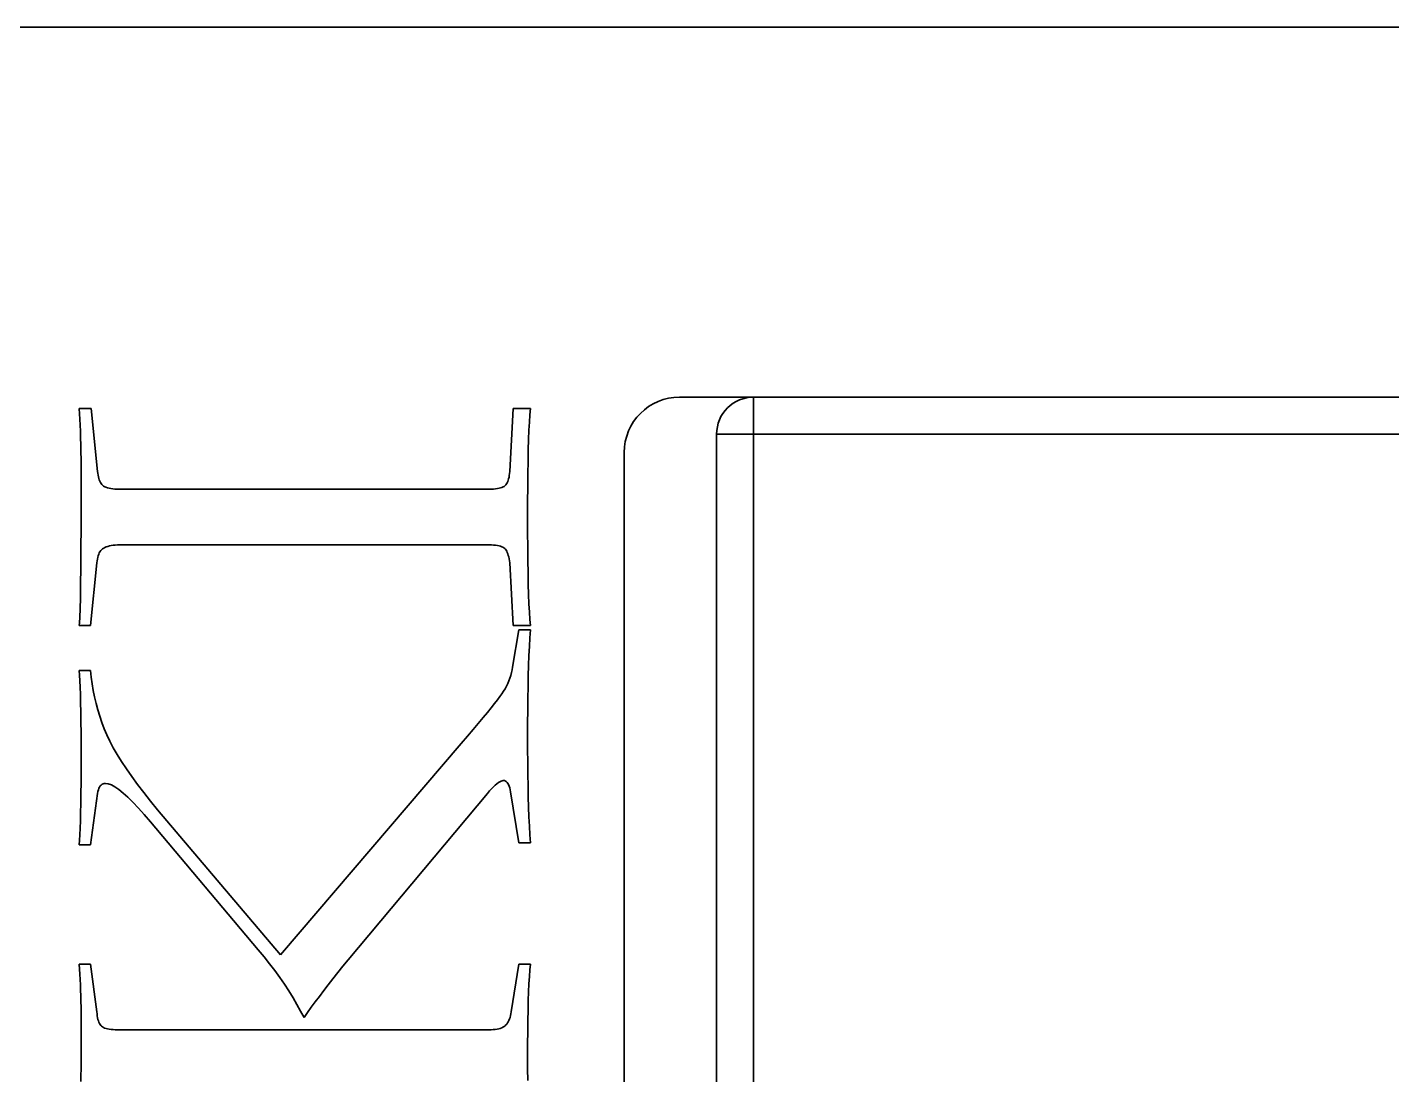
# Model space of a CAD drawing. Header units: millimetres. Extents: x -70 to 70, y -99 to 99.
# Drawn here: x -35.71 to -28.33, y -16.5 to -10.83 of the extents above; entities that cross this region are included whole.
import ezdxf

# ---------------------------------------------------------------- set-up
doc = ezdxf.new("R2010")
doc.units = ezdxf.units.MM
doc.layers.add('粗实线层', color=7, linetype='Continuous', lineweight=35)

msp = doc.modelspace()

# ---------------------------------------------------------------- linework, layer by layer
at = {"layer": '粗实线层', "color": 7, "lineweight": 35, "ltscale": 0.3575}
for p, q in [((-7.479, -10.8322), (-38.479, -10.8322)), ((-15.979, -12.8322), (-32.179, -12.8322)), ((-31.7791, -12.8322), (-31.7791, -13.0322)), ((-35.4265, -12.8941), (-35.3608, -12.8941)), ((-35.4243, -12.9221), (-35.4265, -12.8941)), ((-35.3608, -12.8941), (-35.3261, -13.234)), ((-33.0979, -13.234), (-33.0786, -12.8941)), ((-33.0786, -12.8941), (-32.9859, -12.8941)), ((-32.9859, -12.8941), (-32.9888, -12.9278)), ((-35.4223, -12.9519), (-35.4243, -12.9221)), ((-35.4206, -12.9836), (-35.4223, -12.9519)), ((-35.4191, -13.0171), (-35.4206, -12.9836)), ((-32.9914, -12.967), (-32.9937, -13.0118)), ((-32.9888, -12.9278), (-32.9914, -12.967)), ((-35.4178, -13.0525), (-35.4191, -13.0171)), ((-35.4167, -13.0897), (-35.4178, -13.0525)), ((-32.9937, -13.0118), (-32.9958, -13.0622)), ((-31.979, -13.0322), (-31.979, -27.6322)), ((-31.979, -13.0322), (-31.7791, -13.0322)), ((-31.7791, -13.0322), (-31.7791, -27.6322)), ((-16.179, -13.0322), (-31.7791, -13.0322)), ((-35.4159, -13.1288), (-35.4167, -13.0897)), ((-35.4153, -13.1697), (-35.4159, -13.1288)), ((-32.9975, -13.1181), (-32.9988, -13.1796)), ((-32.9958, -13.0622), (-32.9975, -13.1181)), ((-35.415, -13.2125), (-35.4153, -13.1697)), ((-32.9988, -13.1796), (-32.9999, -13.2466)), ((-32.479, -13.1322), (-32.479, -27.5322)), ((-35.4149, -13.2571), (-35.415, -13.2125)), ((-35.415, -13.4036), (-35.4149, -13.2571)), ((-35.3261, -13.234), (-35.3251, -13.2444)), ((-35.3251, -13.2444), (-35.3238, -13.2543)), ((-35.3238, -13.2543), (-35.322, -13.2635)), ((-35.322, -13.2635), (-35.3199, -13.272)), ((-35.3199, -13.272), (-35.3174, -13.2798)), ((-33.1061, -13.2822), (-33.1037, -13.2741)), ((-33.1037, -13.2741), (-33.1017, -13.2652)), ((-33.1017, -13.2652), (-33.1001, -13.2556)), ((-33.1001, -13.2556), (-33.0988, -13.2452)), ((-33.0988, -13.2452), (-33.0979, -13.234)), ((-32.9999, -13.2466), (-33.0007, -13.3192)), ((-35.3174, -13.2798), (-35.3145, -13.287)), ((-35.3145, -13.287), (-35.3112, -13.2936)), ((-35.3112, -13.2936), (-35.3075, -13.2995)), ((-35.3075, -13.2995), (-35.3035, -13.3047)), ((-35.3035, -13.3047), (-35.299, -13.3093)), ((-35.299, -13.3093), (-35.2939, -13.3133)), ((-35.2939, -13.3133), (-35.2879, -13.3169)), ((-35.2879, -13.3169), (-35.281, -13.3201)), ((-35.281, -13.3201), (-35.2731, -13.3229)), ((-35.2731, -13.3229), (-35.2643, -13.3252)), ((-35.2643, -13.3252), (-35.2545, -13.3271)), ((-35.2545, -13.3271), (-35.2439, -13.3286)), ((-35.2439, -13.3286), (-35.2323, -13.3297)), ((-35.2323, -13.3297), (-35.2198, -13.3303)), ((-35.2198, -13.3303), (-35.2064, -13.3305)), ((-35.2064, -13.3305), (-33.2098, -13.3305)), ((-33.2098, -13.3305), (-33.1972, -13.3303)), ((-33.1972, -13.3303), (-33.1854, -13.3297)), ((-33.1854, -13.3297), (-33.1745, -13.3288)), ((-33.1745, -13.3288), (-33.1644, -13.3274)), ((-33.1644, -13.3274), (-33.1553, -13.3257)), ((-33.1553, -13.3257), (-33.1471, -13.3235)), ((-33.1471, -13.3235), (-33.1397, -13.3211)), ((-33.1397, -13.3211), (-33.1332, -13.3181)), ((-33.1332, -13.3181), (-33.1277, -13.3149)), ((-33.1277, -13.3149), (-33.123, -13.3112)), ((-33.123, -13.3112), (-33.1189, -13.307)), ((-33.1189, -13.307), (-33.1152, -13.3019)), ((-33.1152, -13.3019), (-33.1118, -13.2961)), ((-33.1118, -13.2961), (-33.1088, -13.2896)), ((-33.1088, -13.2896), (-33.1061, -13.2822)), ((-33.0007, -13.3192), (-33.0012, -13.3974)), ((-35.4153, -13.5355), (-35.415, -13.4036)), ((-33.0012, -13.3974), (-33.0013, -13.4811)), ((-33.0013, -13.4811), (-33.0012, -13.5648)), ((-35.4159, -13.6529), (-35.4153, -13.5355)), ((-33.0012, -13.5648), (-33.0007, -13.643)), ((-35.2867, -13.6453), (-35.2932, -13.6489)), ((-35.2794, -13.6421), (-35.2867, -13.6453)), ((-35.2712, -13.6394), (-35.2794, -13.6421)), ((-35.2624, -13.637), (-35.2712, -13.6394)), ((-35.2527, -13.6351), (-35.2624, -13.637)), ((-35.2423, -13.6336), (-35.2527, -13.6351)), ((-35.2311, -13.6326), (-35.2423, -13.6336)), ((-35.2191, -13.6319), (-35.2311, -13.6326)), ((-35.2064, -13.6317), (-35.2191, -13.6319)), ((-33.2098, -13.6317), (-35.2064, -13.6317)), ((-33.1972, -13.6319), (-33.2098, -13.6317)), ((-33.1854, -13.6325), (-33.1972, -13.6319)), ((-33.1746, -13.6335), (-33.1854, -13.6325)), ((-33.1647, -13.6348), (-33.1746, -13.6335)), ((-33.1558, -13.6366), (-33.1647, -13.6348)), ((-33.1478, -13.6387), (-33.1558, -13.6366)), ((-33.1407, -13.6412), (-33.1478, -13.6387)), ((-33.1345, -13.6441), (-33.1407, -13.6412)), ((-33.1292, -13.6474), (-33.1345, -13.6441)), ((-33.1249, -13.651), (-33.1292, -13.6474)), ((-33.0007, -13.643), (-32.9999, -13.7156)), ((-35.4167, -13.7558), (-35.4159, -13.6529)), ((-35.3289, -13.7178), (-35.3299, -13.7283)), ((-35.3275, -13.708), (-35.3289, -13.7178)), ((-35.3255, -13.6988), (-35.3275, -13.708)), ((-35.3231, -13.6903), (-35.3255, -13.6988)), ((-35.3203, -13.6824), (-35.3231, -13.6903)), ((-35.317, -13.6752), (-35.3203, -13.6824)), ((-35.3132, -13.6687), (-35.317, -13.6752)), ((-35.3089, -13.6628), (-35.3132, -13.6687)), ((-35.3042, -13.6575), (-35.3089, -13.6628)), ((-35.299, -13.653), (-35.3042, -13.6575)), ((-35.2932, -13.6489), (-35.299, -13.653)), ((-33.1212, -13.6553), (-33.1249, -13.651)), ((-33.1176, -13.6603), (-33.1212, -13.6553)), ((-33.1143, -13.6661), (-33.1176, -13.6603)), ((-33.1113, -13.6727), (-33.1143, -13.6661)), ((-33.1085, -13.68), (-33.1113, -13.6727)), ((-33.1059, -13.6881), (-33.1085, -13.68)), ((-33.1035, -13.697), (-33.1059, -13.6881)), ((-33.1014, -13.7066), (-33.1035, -13.697)), ((-33.0995, -13.7171), (-33.1014, -13.7066)), ((-33.0979, -13.7283), (-33.0995, -13.7171)), ((-32.9999, -13.7156), (-32.9988, -13.7826)), ((-35.4178, -13.8441), (-35.4167, -13.7558)), ((-35.3299, -13.7283), (-35.3647, -14.0681)), ((-33.0786, -14.0681), (-33.0979, -13.7283)), ((-32.9988, -13.7826), (-32.9975, -13.8441)), ((-35.4191, -13.918), (-35.4178, -13.8441)), ((-32.9975, -13.8441), (-32.9958, -13.9)), ((-35.4206, -13.9773), (-35.4191, -13.918)), ((-32.9958, -13.9), (-32.9937, -13.9504)), ((-35.4223, -14.0221), (-35.4206, -13.9773)), ((-32.9937, -13.9504), (-32.9914, -13.9952)), ((-32.9914, -13.9952), (-32.9888, -14.0344)), ((-35.4265, -14.0681), (-35.4243, -14.0523)), ((-35.3647, -14.0681), (-35.4265, -14.0681)), ((-35.4243, -14.0523), (-35.4223, -14.0221)), ((-32.9859, -14.0681), (-33.0786, -14.0681)), ((-32.9888, -14.0344), (-32.9859, -14.0681)), ((-33.0824, -14.2921), (-33.0477, -14.0913)), ((-33.0477, -14.0913), (-32.9859, -14.0913)), ((-32.9888, -14.1346), (-32.9914, -14.181)), ((-32.9859, -14.0913), (-32.9888, -14.1346)), ((-32.9937, -14.2306), (-32.9958, -14.2834)), ((-32.9914, -14.181), (-32.9937, -14.2306)), ((-35.4265, -14.3114), (-35.3647, -14.3114)), ((-35.4243, -14.3363), (-35.4265, -14.3114)), ((-35.3647, -14.3114), (-35.361, -14.3475)), ((-33.0884, -14.3226), (-33.0851, -14.3074)), ((-33.0851, -14.3074), (-33.0824, -14.2921)), ((-32.9958, -14.2834), (-32.9975, -14.3394)), ((-35.4223, -14.3661), (-35.4243, -14.3363)), ((-35.4206, -14.4008), (-35.4223, -14.3661)), ((-35.361, -14.3475), (-35.3562, -14.3834)), ((-35.3562, -14.3834), (-35.3502, -14.4189)), ((-33.1157, -14.3955), (-33.1088, -14.3813)), ((-33.1088, -14.3813), (-33.1027, -14.3669)), ((-33.1027, -14.3669), (-33.0972, -14.3523)), ((-33.0972, -14.3523), (-33.0925, -14.3375)), ((-33.0925, -14.3375), (-33.0884, -14.3226)), ((-32.9975, -14.3394), (-32.9988, -14.3985)), ((-35.4191, -14.4405), (-35.4206, -14.4008)), ((-35.4178, -14.4852), (-35.4191, -14.4405)), ((-35.3502, -14.4189), (-35.3431, -14.4541)), ((-35.3431, -14.4541), (-35.3347, -14.489)), ((-33.164, -14.4693), (-33.1509, -14.4517)), ((-33.1509, -14.4517), (-33.1404, -14.4369)), ((-33.1404, -14.4369), (-33.1314, -14.4233)), ((-33.1314, -14.4233), (-33.1232, -14.4095)), ((-33.1232, -14.4095), (-33.1157, -14.3955)), ((-32.9988, -14.3985), (-32.9999, -14.4608)), ((-35.4167, -14.5347), (-35.4178, -14.4852)), ((-35.3347, -14.489), (-35.3253, -14.5236)), ((-35.3253, -14.5236), (-35.3147, -14.5579)), ((-33.2185, -14.5378), (-33.1978, -14.5123)), ((-33.1978, -14.5123), (-33.1796, -14.4894)), ((-33.1796, -14.4894), (-33.164, -14.4693)), ((-33.0007, -14.5262), (-33.0012, -14.5949)), ((-32.9999, -14.4608), (-33.0007, -14.5262)), ((-35.4159, -14.5893), (-35.4167, -14.5347)), ((-35.4153, -14.6487), (-35.4159, -14.5893)), ((-35.3147, -14.5579), (-35.3029, -14.5919)), ((-35.3029, -14.5919), (-35.29, -14.6256)), ((-33.2961, -14.6303), (-33.2677, -14.5968)), ((-33.2677, -14.5968), (-33.2418, -14.566)), ((-33.2418, -14.566), (-33.2185, -14.5378)), ((-33.0012, -14.5949), (-33.0013, -14.6667)), ((-35.415, -14.7132), (-35.4153, -14.6487)), ((-35.29, -14.6256), (-35.2759, -14.6589)), ((-35.2759, -14.6589), (-35.2599, -14.6929)), ((-33.3604, -14.7053), (-33.327, -14.6665)), ((-33.327, -14.6665), (-33.2961, -14.6303)), ((-33.0013, -14.6667), (-33.0012, -14.7385)), ((-35.4149, -14.7825), (-35.415, -14.7132)), ((-35.2599, -14.6929), (-35.2414, -14.7283)), ((-35.2414, -14.7283), (-35.2204, -14.7652)), ((-34.3375, -15.8484), (-33.3604, -14.7053)), ((-33.0012, -14.7385), (-33.0007, -14.8071)), ((-35.415, -14.8519), (-35.4149, -14.7825)), ((-35.2204, -14.7652), (-35.1968, -14.8035)), ((-35.1968, -14.8035), (-35.1706, -14.8433)), ((-33.0007, -14.8071), (-32.9999, -14.8725)), ((-35.4153, -14.9163), (-35.415, -14.8519)), ((-35.1706, -14.8433), (-35.1419, -14.8846)), ((-35.1419, -14.8846), (-35.1107, -14.9274)), ((-32.9999, -14.8725), (-32.9988, -14.9348)), ((-35.4167, -15.0303), (-35.4159, -14.9758)), ((-35.4159, -14.9758), (-35.4153, -14.9163)), ((-35.3261, -14.9756), (-35.3647, -15.2536)), ((-35.3242, -14.9653), (-35.3261, -14.9756)), ((-35.3219, -14.9561), (-35.3242, -14.9653)), ((-35.319, -14.948), (-35.3219, -14.9561)), ((-35.3156, -14.941), (-35.319, -14.948)), ((-35.3116, -14.935), (-35.3156, -14.941)), ((-35.3071, -14.9302), (-35.3116, -14.935)), ((-35.302, -14.9264), (-35.3071, -14.9302)), ((-35.2964, -14.9237), (-35.302, -14.9264)), ((-35.2903, -14.9221), (-35.2964, -14.9237)), ((-35.2836, -14.9215), (-35.2903, -14.9221)), ((-35.2686, -14.9236), (-35.2836, -14.9215)), ((-35.2516, -14.9299), (-35.2686, -14.9236)), ((-35.2325, -14.9403), (-35.2516, -14.9299)), ((-35.2113, -14.9549), (-35.2325, -14.9403)), ((-35.188, -14.9737), (-35.2113, -14.9549)), ((-35.1626, -14.9966), (-35.188, -14.9737)), ((-35.1107, -14.9274), (-35.0769, -14.9716)), ((-35.0769, -14.9716), (-35.0406, -15.0173)), ((-33.2176, -14.9756), (-33.9706, -15.8754)), ((-33.2063, -14.9624), (-33.2176, -14.9756)), ((-33.1956, -14.9506), (-33.2063, -14.9624)), ((-33.1856, -14.9401), (-33.1956, -14.9506)), ((-33.1762, -14.9311), (-33.1856, -14.9401)), ((-33.1674, -14.9235), (-33.1762, -14.9311)), ((-33.1592, -14.9172), (-33.1674, -14.9235)), ((-33.1516, -14.9123), (-33.1592, -14.9172)), ((-33.1447, -14.9089), (-33.1516, -14.9123)), ((-33.1383, -14.9068), (-33.1447, -14.9089)), ((-33.1326, -14.9061), (-33.1383, -14.9068)), ((-33.1267, -14.9067), (-33.1326, -14.9061)), ((-33.1212, -14.9086), (-33.1267, -14.9067)), ((-33.1162, -14.9117), (-33.1212, -14.9086)), ((-33.1116, -14.916), (-33.1162, -14.9117)), ((-33.1075, -14.9215), (-33.1116, -14.916)), ((-33.1039, -14.9283), (-33.1075, -14.9215)), ((-33.1007, -14.9364), (-33.1039, -14.9283)), ((-33.098, -14.9456), (-33.1007, -14.9364)), ((-33.0958, -14.9561), (-33.098, -14.9456)), ((-33.094, -14.9679), (-33.0958, -14.9561)), ((-33.0477, -15.2421), (-33.094, -14.9679)), ((-32.9988, -14.9348), (-32.9975, -14.9939)), ((-35.4178, -15.0799), (-35.4167, -15.0303)), ((-35.1352, -15.0237), (-35.1626, -14.9966)), ((-35.1057, -15.055), (-35.1352, -15.0237)), ((-35.0406, -15.0173), (-35.0017, -15.0644)), ((-32.9975, -14.9939), (-32.9958, -15.0499)), ((-35.4191, -15.1245), (-35.4178, -15.0799)), ((-35.074, -15.0904), (-35.1057, -15.055)), ((-35.0403, -15.1301), (-35.074, -15.0904)), ((-35.0017, -15.0644), (-34.3375, -15.8484)), ((-32.9958, -15.0499), (-32.9937, -15.1027)), ((-32.9937, -15.1027), (-32.9914, -15.1523)), ((-35.4223, -15.199), (-35.4206, -15.1642)), ((-35.4206, -15.1642), (-35.4191, -15.1245)), ((-34.4572, -15.8213), (-35.0403, -15.1301)), ((-32.9914, -15.1523), (-32.9888, -15.1988)), ((-35.4265, -15.2536), (-35.4243, -15.2288)), ((-35.3647, -15.2536), (-35.4265, -15.2536)), ((-35.4243, -15.2288), (-35.4223, -15.199)), ((-32.9859, -15.2421), (-33.0477, -15.2421)), ((-32.9888, -15.1988), (-32.9859, -15.2421)), ((-34.4262, -15.859), (-34.4572, -15.8213)), ((-34.3966, -15.8965), (-34.4262, -15.859)), ((-35.4265, -15.8986), (-35.3647, -15.8986)), ((-35.4243, -15.9259), (-35.4265, -15.8986)), ((-35.4223, -15.9537), (-35.4243, -15.9259)), ((-35.3647, -15.8986), (-35.3299, -16.1573)), ((-34.3684, -15.9338), (-34.3966, -15.8965)), ((-34.3416, -15.9709), (-34.3684, -15.9338)), ((-33.9994, -15.9105), (-34.0271, -15.9447)), ((-33.9706, -15.8754), (-33.9994, -15.9105)), ((-33.0901, -16.1573), (-33.0477, -15.8986)), ((-33.0477, -15.8986), (-32.9859, -15.8986)), ((-32.9888, -15.9299), (-32.9914, -15.9654)), ((-32.9859, -15.8986), (-32.9888, -15.9299)), ((-35.4206, -15.9821), (-35.4223, -15.9537)), ((-35.4191, -16.011), (-35.4206, -15.9821)), ((-34.3162, -16.0076), (-34.3416, -15.9709)), ((-34.2922, -16.0442), (-34.3162, -16.0076)), ((-34.0538, -15.9782), (-34.0793, -16.0107)), ((-34.0271, -15.9447), (-34.0538, -15.9782)), ((-32.9937, -16.005), (-32.9958, -16.0487)), ((-32.9914, -15.9654), (-32.9937, -16.005)), ((-35.4178, -16.0405), (-35.4191, -16.011)), ((-35.4167, -16.0705), (-35.4178, -16.0405)), ((-35.4159, -16.101), (-35.4167, -16.0705)), ((-34.2696, -16.0806), (-34.2922, -16.0442)), ((-34.2484, -16.1167), (-34.2696, -16.0806)), ((-34.1272, -16.0733), (-34.1496, -16.1033)), ((-34.1038, -16.0424), (-34.1272, -16.0733)), ((-34.0793, -16.0107), (-34.1038, -16.0424)), ((-32.9958, -16.0487), (-32.9975, -16.0965)), ((-35.4153, -16.1321), (-35.4159, -16.101)), ((-35.415, -16.1637), (-35.4153, -16.1321)), ((-34.2285, -16.1525), (-34.2484, -16.1167)), ((-34.21, -16.1882), (-34.2285, -16.1525)), ((-34.1708, -16.1324), (-34.1909, -16.1607)), ((-34.1496, -16.1033), (-34.1708, -16.1324)), ((-32.9988, -16.1483), (-32.9999, -16.2043)), ((-32.9975, -16.0965), (-32.9988, -16.1483)), ((-35.4149, -16.1959), (-35.415, -16.1637)), ((-35.415, -16.3204), (-35.4149, -16.1959)), ((-35.3299, -16.1573), (-35.329, -16.1685)), ((-35.329, -16.1685), (-35.3277, -16.1789)), ((-35.3277, -16.1789), (-35.3261, -16.1886)), ((-35.3261, -16.1886), (-35.3241, -16.1975)), ((-35.3241, -16.1975), (-35.3217, -16.2056)), ((-35.3217, -16.2056), (-35.319, -16.2129)), ((-35.319, -16.2129), (-35.316, -16.2195)), ((-35.316, -16.2195), (-35.3126, -16.2253)), ((-35.3126, -16.2253), (-35.3089, -16.2303)), ((-34.1909, -16.1607), (-34.21, -16.1882)), ((-33.123, -16.2326), (-33.1181, -16.228)), ((-33.1181, -16.228), (-33.1136, -16.2228)), ((-33.1136, -16.2228), (-33.1095, -16.2169)), ((-33.1095, -16.2169), (-33.1057, -16.2103)), ((-33.1057, -16.2103), (-33.1022, -16.2031)), ((-33.1022, -16.2031), (-33.0991, -16.1953)), ((-33.0991, -16.1953), (-33.0963, -16.1868)), ((-33.0963, -16.1868), (-33.0939, -16.1776)), ((-33.0939, -16.1776), (-33.0919, -16.1678)), ((-33.0919, -16.1678), (-33.0901, -16.1573)), ((-32.9999, -16.2043), (-33.0007, -16.2643)), ((-35.3089, -16.2303), (-35.3048, -16.2345)), ((-35.3048, -16.2345), (-35.3001, -16.2382)), ((-35.3001, -16.2382), (-35.2946, -16.2415)), ((-35.2946, -16.2415), (-35.2881, -16.2444)), ((-35.2881, -16.2444), (-35.2807, -16.2469)), ((-35.2807, -16.2469), (-35.2725, -16.249)), ((-35.2725, -16.249), (-35.2634, -16.2507)), ((-35.2634, -16.2507), (-35.2533, -16.2521)), ((-35.2533, -16.2521), (-35.2424, -16.2531)), ((-35.2424, -16.2531), (-35.2306, -16.2536)), ((-35.2306, -16.2536), (-35.218, -16.2538)), ((-35.218, -16.2538), (-33.2098, -16.2538)), ((-33.2098, -16.2538), (-33.1978, -16.2536)), ((-33.1978, -16.2536), (-33.1866, -16.253)), ((-33.1866, -16.253), (-33.1761, -16.2519)), ((-33.1761, -16.2519), (-33.1663, -16.2504)), ((-33.1663, -16.2504), (-33.1572, -16.2485)), ((-33.1572, -16.2485), (-33.1489, -16.2462)), ((-33.1489, -16.2462), (-33.1413, -16.2434)), ((-33.1413, -16.2434), (-33.1345, -16.2402)), ((-33.1345, -16.2402), (-33.1284, -16.2366)), ((-33.1284, -16.2366), (-33.123, -16.2326)), ((-33.0007, -16.2643), (-33.0012, -16.3285)), ((-35.4153, -16.4327), (-35.415, -16.3204)), ((-33.0012, -16.3285), (-33.0013, -16.3967)), ((-35.4159, -16.5329), (-35.4153, -16.4327)), ((-33.0013, -16.3967), (-33.0012, -16.465)), ((-33.0012, -16.465), (-33.0007, -16.5291))]:
    msp.add_line(p, q, dxfattribs=at)
for centre, radius, start, end in [((-32.179, -13.1323), 0.3, 90.01184, 179.98701), ((-31.7791, -13.0322), 0.2, 90, 180.00001)]:
    msp.add_arc(centre, radius, start, end, dxfattribs=at)

doc.saveas('drawing.dxf')
